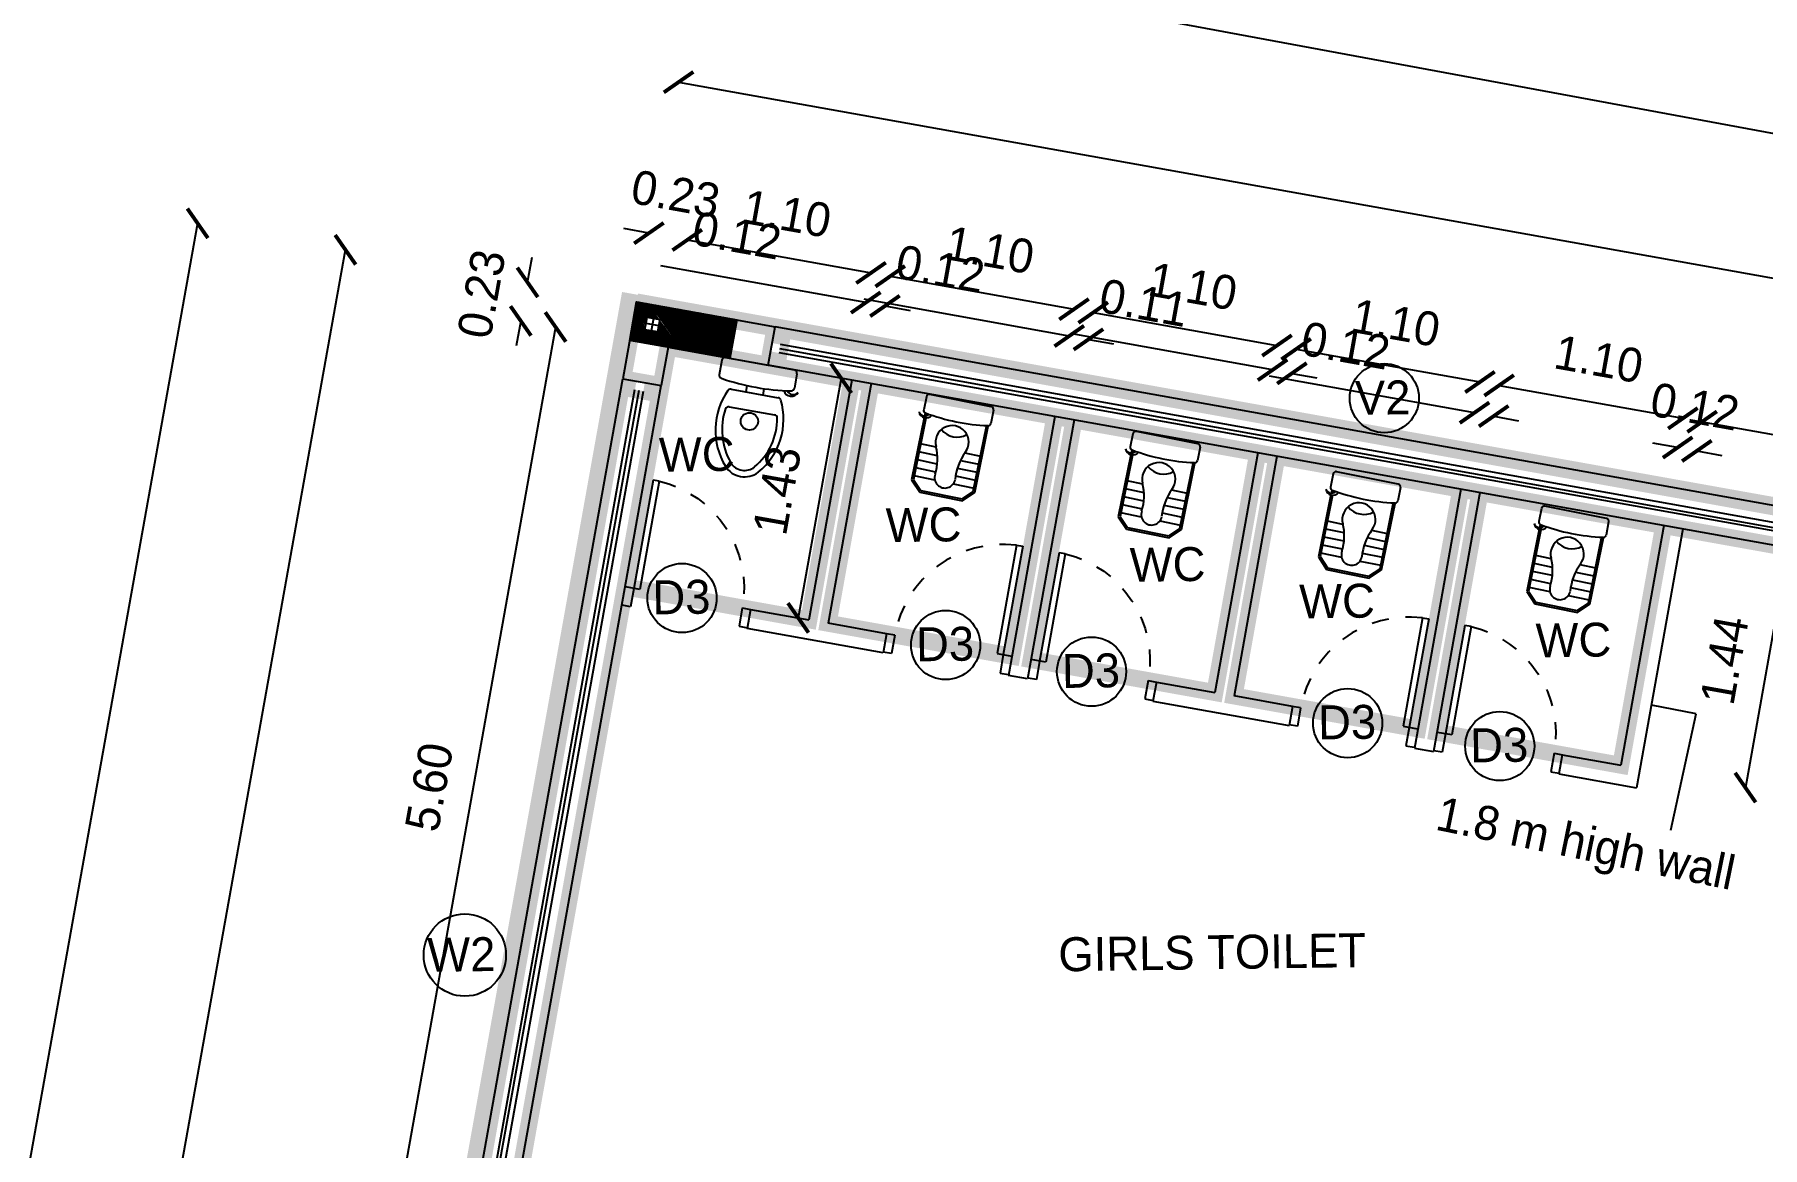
# Model space of a CAD drawing. Header units: metres. Extents: x 6101839 to 6102590, y -6659932 to -6659648.
# Drawn here: x 6102336.85 to 6102347.03, y -6659662.51 to -6659655.95 of the extents above; entities that cross this region are included whole.
import ezdxf

# ---------------------------------------------------------------- set-up
doc = ezdxf.new("R2010")
doc.units = ezdxf.units.M
doc.header["$LTSCALE"] = 500
doc.header["$MEASUREMENT"] = 0
doc.linetypes.add('DASHED2', pattern=[0.375, 0.25, -0.125])
doc.linetypes.add('HIDDEN', pattern=[0.375, 0.25, -0.125])
doc.layers.get('0').update_dxf_attribs({"linetype": 'CONTINUOUS'})
doc.layers.get('Defpoints').update_dxf_attribs({"linetype": 'CONTINUOUS'})
for name, color, linetype in [('above', 250, 'DASHED2'), ('Bldg', 44, 'CONTINUOUS'), ('BLK_1_FLR_2_CARPET_AREA', 25, 'CONTINUOUS'), ('BLK_1_FLR_2_SP_WC', 233, 'CONTINUOUS'), ('BLK_1_FLR_2_WATER_CLOSET', 213, 'CONTINUOUS'), ('BLK_1_LVL_2_BLDG_FOOT_PRINT', 1, 'CONTINUOUS'), ('COL', 2, 'CONTINUOUS'), ('DOORTEXT', 13, 'CONTINUOUS'), ('ED', 30, 'CONTINUOUS'), ('FURN', 156, 'CONTINUOUS'), ('FURN1', 252, 'CONTINUOUS'), ('FURNITURE', 252, 'CONTINUOUS'), ('HATCH', 15, 'CONTINUOUS'), ('TEXT', 4, 'CONTINUOUS'), ('TOILET', 8, 'CONTINUOUS'), ('W-SCH', 205, 'CONTINUOUS'), ('WALL TILE', 251, 'CONTINUOUS'), ('wall1', 125, 'CONTINUOUS'), ('WINDOWS', 252, 'CONTINUOUS')]:
    doc.layers.add(name, color=color, linetype=linetype)
doc.layers.add('BLK_1_FLR_2_BLT_UP_AREA', color=26, linetype='CONTINUOUS', plot=False)
doc.styles.add('RM', font='GOTHIC.TTF')
doc.styles.add('S2', font='GOTHIC.TTF')
doc.styles.add('USA TEXT', font='GOTHIC.TTF')
doc.dimstyles.new('1-100-ED', dxfattribs={"dimtxt": 0.2, "dimasz": 0.15, "dimexe": 0.18, "dimexo": 0.0625, "dimgap": 0.15, "dimtad": 1, "dimzin": 0, "dimdsep": 46, "dimtxsty": 'USA TEXT', "dimblk": 'ARCHTICK', "dimcen": 0.1, "dimse1": 1, "dimse2": 1, "dimclrd": 256, "dimclrt": 256, "dimadec": 0, "dimazin": 0, "dimtfac": 1, "dimtofl": 0, "dimtmove": 0, "dimatfit": 3, "dimldrblk": 'ARCHTICK', "dimfxl": 0.18, "dimtolj": 1, "dimtzin": 0, "dimarcsym": 0})

# ---------------------------------------------------------------- blocks, each defined once
blk = doc.blocks.new('PIO-DOOR 750')
at = {"layer": 'FURN1'}
for p, q in [((-110, -50), (-110, 0)), ((0, -50), (-110, -50)), ((0, -50), (0, 0)), ((-110, -700), (-110, -750)), ((0, -700), (-110, -700)), ((0, -663), (0, -750)), ((649, -663), (0, -663)), ((649, -700), (0, -700)), ((649, -663), (649, -700))]:
    blk.add_line(p, q, dxfattribs=at)
at = {"layer": 'FURN1', "linetype": 'HIDDEN', "ltscale": 0.5}
blk.add_arc((0, -700), 650, 3.3033, 90.0041, dxfattribs=at)
blk = doc.blocks.new('NEWCOL')
at = {"layer": 'HATCH'}
h = blk.add_hatch(dxfattribs=at)
h.set_pattern_fill('ANSI31', color=256, scale=3, angle=270, style=0)
h.set_pattern_definition([(315, (-629970.926, -258732.088), (6.73519209, 6.73519209), [])])
h.paths.add_polyline_path([(0, 115), (-115, 115), (-115, 0), (-37.5, 0), (-37.5, 37.5), (0, 37.5)])
h.paths.add_polyline_path([(115, 115), (0, 115), (0, 37.5), (37.5, 37.5), (37.5, 0), (115, 0)])
h.paths.add_polyline_path([(115, 0), (37.5, 0), (37.5, -37.5), (0, -37.5), (0, -485), (115, -485)])
h.paths.add_polyline_path([(0, -37.5), (-37.5, -37.5), (-37.5, 0), (-115, 0), (-115, -485), (0, -485)])
at = {"layer": 'COL'}
for p, q in [((0, -485), (0, 115)), ((-115, 0), (115, 0))]:
    blk.add_line(p, q, dxfattribs=at)
for points in [[(-115, -485), (115, -485), (115, 115), (-115, 115)], [(-37.5, -37.5), (37.5, -37.5), (37.5, 37.5), (-37.5, 37.5)]]:
    blk.add_lwpolyline(points, close=True, dxfattribs=at)
blk = doc.blocks.new('western closet')
at = {"layer": 'FURN1'}
for p, q in [((-223, 326), (-223, 239)), ((-204, 346), (207, 346)), ((226, 326), (226, 239)), ((-50, 167), (-50, 205)), ((52, 167), (52, 205)), ((-140, 167), (143, 167)), ((-132, 64), (139, 64))]:
    blk.add_line(p, q, dxfattribs=at)
blk.add_circle((0, 0), 51.1, dxfattribs=at)
for centre, radius, start, end in [((-204, 326), 19.2, 90, 180), ((207, 326), 19.2, 0, 90), ((-204, 239), 19.2, 180, 260.9535), ((1, 1530), 1326, 260.9535, 279.0465), ((209, 235), 46.9, 206.4939, 339.6192), ((219, 241), 40.7, 216.8012, 326.6625), ((207, 239), 19.2, 279.0465, 0), ((222, -14), 416, 155.874, 220.7704), ((-140, 148), 19.2, 90, 154.7899), ((-200, -23), 402, 319.2266, 26.511), ((143, 148), 19.2, 27.7076, 90), ((232, -10), 388, 171.2742, 220.0087), ((-132, 45), 19.2, 90, 170.7716), ((-210, -19), 374, 319.9991, 10.5384), ((139, 45), 19.2, 11.1661, 90), ((6, -195), 134, 222.6723, 317.3277), ((6, -195), 96.2, 222.6723, 317.3277)]:
    blk.add_arc(centre, radius, start, end, dxfattribs=at)
blk = doc.blocks.new('WC')
at = {"layer": 'FURN'}
for p, q in [((-202, 17), (-202, 96)), ((-185, 0), (185, 0)), ((202, 17), (202, 96))]:
    blk.add_line(p, q, dxfattribs=at)
for centre, major_axis, start_param, end_param in [((-185, 96), (17.2, 1.6), 1.633768, 3.046673), ((0, -1066), (1193, 0), 1.412905, 1.728687), ((187, 99), (42.2, 0.3), 0.348549, 2.672025), ((196, 94), (36.7, -0.3), 0.590762, 2.508204), ((185, 96), (17.2, -1.6), 0.09492, 1.507825), ((-185, 17), (17.1, 2.3), 3.009476, 4.580273), ((185, 17), (17.1, -2.3), -1.43868, 0.132116)]:
    blk.add_ellipse(centre, major_axis=major_axis, ratio=1, start_param=start_param, end_param=end_param, dxfattribs=at)
at = {"layer": 'TOILET'}
for p, q in [((-128, 576), (-190, 514)), ((-190, 514), (-190, 115)), ((-124, 566), (-180, 510)), ((-180, 510), (-180, 119)), ((128, 576), (-128, 576)), ((124, 566), (-124, 566)), ((180, 510), (124, 566)), ((190, 514), (128, 576)), ((180, 141), (180, 510)), ((190, 141), (190, 514)), ((-55, 489), (-180, 489)), ((-59, 441), (-180, 441)), ((55, 489), (180, 489)), ((59, 441), (180, 441)), ((-60, 393), (-180, 393)), ((-69, 345), (-180, 345)), ((60, 393), (180, 393)), ((69, 345), (180, 345)), ((-86, 297), (-180, 297)), ((86, 297), (180, 297)), ((-190, 115), (-188, 113)), ((-180, 119), (-176, 114)), ((176, 114), (180, 119)), ((180, 119), (180, 127)), ((188, 113), (190, 115)), ((190, 115), (190, 130))]:
    blk.add_line(p, q, dxfattribs=at)
for centre, radius, start, end in [((0, 463), 61.1, 352.8627, 180.2214), ((-392, 429), 333, 335.8715, 5.7927), ((347, 420), 288, 173.0841, 206.1539), ((0, 250), 98.1, 153.8461, 26.1539)]:
    blk.add_arc(centre, radius, start, end, dxfattribs=at)
at = {"layer": 'WALL TILE', "ltscale": 0.5}
blk.add_arc((0, 98), 119, 49.7236, 130.2764, dxfattribs=at)
blk = doc.blocks.new('_ArchTick')
at = {"color": 0, "linetype": 'ByBlock', "const_width": 0.15}
blk.add_lwpolyline([(-0.5, -0.5), (0.5, 0.5)], dxfattribs=at)
blk = doc.blocks.new('*D387')
at = {"layer": 'Defpoints', "color": 0, "transparency": 16777216}
for p in [(6102340.467, -6659657.124), (6102340.313, -6659657.982), (6102340.54, -6659658.022)]:
    blk.add_point(p, dxfattribs=at)
at = {"layer": 'ED', "lineweight": -2, "transparency": 16777216}
for p, q in [((6102340.467, -6659657.124), (6102340.319, -6659657.097)), ((6102340.693, -6659657.164), (6102340.841, -6659657.19))]:
    blk.add_line(p, q, dxfattribs=at)
at = {"layer": 'ED', "lineweight": -2, "transparency": 16777216, "xscale": 0.15, "yscale": 0.15, "zscale": 0.15}
for p, rotation in [((6102340.467, -6659657.124), 349.8449146597083), ((6102340.693, -6659657.164), 169.8449146597083)]:
    blk.add_blockref('_ArchTick', p, dxfattribs=dict(at, rotation=rotation))
at = {"layer": 'ED', "transparency": 16777216, "insert": (6102340.625, -6659656.893), "char_height": 0.2, "attachment_point": 5, "rotation": 349.8449, "style": 'USA TEXT'}
blk.add_mtext('\\A1;0.23', dxfattribs=at)
blk = doc.blocks.new('*D388')
at = {"layer": 'Defpoints', "color": 0, "transparency": 16777216}
for p in [(6102341.776, -6659657.358), (6102340.54, -6659658.022), (6102341.647, -6659658.077)]:
    blk.add_point(p, dxfattribs=at)
at = {"layer": 'ED', "lineweight": -2, "transparency": 16777216}
blk.add_line((6102340.693, -6659657.164), (6102341.776, -6659657.358), dxfattribs=at)
at = {"layer": 'ED', "lineweight": -2, "transparency": 16777216, "xscale": 0.15, "yscale": 0.15, "zscale": 0.15}
for p, rotation in [((6102340.693, -6659657.164), 169.8449079145142), ((6102341.776, -6659657.358), 349.8449079145142)]:
    blk.add_blockref('_ArchTick', p, dxfattribs=dict(at, rotation=rotation))
at = {"layer": 'ED', "transparency": 16777216, "insert": (6102341.28, -6659657.01), "char_height": 0.2, "attachment_point": 5, "rotation": 349.8449, "style": 'USA TEXT'}
blk.add_mtext('\\A1;1.10', dxfattribs=at)
blk = doc.blocks.new('*D389')
at = {"layer": 'Defpoints', "color": 0, "transparency": 16777216}
for p in [(6102341.858, -6659657.553), (6102341.647, -6659658.077), (6102341.753, -6659658.14)]:
    blk.add_point(p, dxfattribs=at)
at = {"layer": 'ED', "lineweight": -2, "transparency": 16777216}
for p, q in [((6102341.745, -6659657.533), (6102340.537, -6659657.316)), ((6102341.858, -6659657.553), (6102342.006, -6659657.579))]:
    blk.add_line(p, q, dxfattribs=at)
at = {"layer": 'ED', "lineweight": -2, "transparency": 16777216, "xscale": 0.15, "yscale": 0.15, "zscale": 0.15}
for p, rotation in [((6102341.745, -6659657.533), 349.8449079145142), ((6102341.858, -6659657.553), 169.8449079145142)]:
    blk.add_blockref('_ArchTick', p, dxfattribs=dict(at, rotation=rotation))
at = {"layer": 'ED', "transparency": 16777216, "insert": (6102340.986, -6659657.138), "char_height": 0.2, "attachment_point": 5, "rotation": 349.8449, "style": 'USA TEXT'}
blk.add_mtext('\\A1;0.12', dxfattribs=at)
blk = doc.blocks.new('*D390')
at = {"layer": 'Defpoints', "color": 0, "transparency": 16777216}
for p in [(6102342.972, -6659657.572), (6102341.753, -6659658.14), (6102342.859, -6659658.204)]:
    blk.add_point(p, dxfattribs=at)
at = {"layer": 'ED', "lineweight": -2, "transparency": 16777216}
blk.add_line((6102341.889, -6659657.378), (6102342.972, -6659657.572), dxfattribs=at)
at = {"layer": 'ED', "lineweight": -2, "transparency": 16777216, "xscale": 0.15, "yscale": 0.15, "zscale": 0.15}
for p, rotation in [((6102341.889, -6659657.378), 169.8449079145142), ((6102342.972, -6659657.572), 349.8449079145142)]:
    blk.add_blockref('_ArchTick', p, dxfattribs=dict(at, rotation=rotation))
at = {"layer": 'ED', "transparency": 16777216, "insert": (6102342.476, -6659657.224), "char_height": 0.2, "attachment_point": 5, "rotation": 349.8449, "style": 'USA TEXT'}
blk.add_mtext('\\A1;1.10', dxfattribs=at)
blk = doc.blocks.new('*D391')
at = {"layer": 'Defpoints', "color": 0, "transparency": 16777216}
for p in [(6102343.057, -6659657.75), (6102342.859, -6659658.204), (6102342.972, -6659658.225)]:
    blk.add_point(p, dxfattribs=at)
at = {"layer": 'ED', "lineweight": -2, "transparency": 16777216}
for p, q in [((6102342.944, -6659657.73), (6102341.736, -6659657.513)), ((6102343.057, -6659657.75), (6102343.205, -6659657.776))]:
    blk.add_line(p, q, dxfattribs=at)
at = {"layer": 'ED', "lineweight": -2, "transparency": 16777216, "xscale": 0.15, "yscale": 0.15, "zscale": 0.15}
for p, rotation in [((6102342.944, -6659657.73), 349.8449079145142), ((6102343.057, -6659657.75), 169.8449079145142)]:
    blk.add_blockref('_ArchTick', p, dxfattribs=dict(at, rotation=rotation))
at = {"layer": 'ED', "transparency": 16777216, "insert": (6102342.185, -6659657.335), "char_height": 0.2, "attachment_point": 5, "rotation": 349.8449, "style": 'USA TEXT'}
blk.add_mtext('\\A1;0.12', dxfattribs=at)
blk = doc.blocks.new('*D392')
at = {"layer": 'Defpoints', "color": 0, "transparency": 16777216}
for p in [(6102344.168, -6659657.786), (6102342.972, -6659658.225), (6102344.055, -6659658.418)]:
    blk.add_point(p, dxfattribs=at)
at = {"layer": 'ED', "lineweight": -2, "transparency": 16777216}
blk.add_line((6102343.085, -6659657.592), (6102344.168, -6659657.786), dxfattribs=at)
at = {"layer": 'ED', "lineweight": -2, "transparency": 16777216, "xscale": 0.15, "yscale": 0.15, "zscale": 0.15}
for p, rotation in [((6102343.085, -6659657.592), 169.8449079145142), ((6102344.168, -6659657.786), 349.8449079145142)]:
    blk.add_blockref('_ArchTick', p, dxfattribs=dict(at, rotation=rotation))
at = {"layer": 'ED', "transparency": 16777216, "insert": (6102343.672, -6659657.438), "char_height": 0.2, "attachment_point": 5, "rotation": 349.8449, "style": 'USA TEXT'}
blk.add_mtext('\\A1;1.10', dxfattribs=at)
blk = doc.blocks.new('*D393')
at = {"layer": 'Defpoints', "color": 0, "transparency": 16777216}
for p in [(6102344.256, -6659657.95), (6102344.055, -6659658.418), (6102344.168, -6659658.439)]:
    blk.add_point(p, dxfattribs=at)
at = {"layer": 'ED', "lineweight": -2, "transparency": 16777216}
for p, q in [((6102344.142, -6659657.93), (6102342.961, -6659657.718)), ((6102344.256, -6659657.95), (6102344.403, -6659657.976))]:
    blk.add_line(p, q, dxfattribs=at)
at = {"layer": 'ED', "lineweight": -2, "transparency": 16777216, "xscale": 0.15, "yscale": 0.15, "zscale": 0.15}
for p, rotation in [((6102344.142, -6659657.93), 349.8449079145142), ((6102344.256, -6659657.95), 169.8449079145142)]:
    blk.add_blockref('_ArchTick', p, dxfattribs=dict(at, rotation=rotation))
at = {"layer": 'ED', "transparency": 16777216, "insert": (6102343.384, -6659657.535), "char_height": 0.2, "attachment_point": 5, "rotation": 349.8449, "style": 'USA TEXT'}
blk.add_mtext('\\A1;0.11', dxfattribs=at)
blk = doc.blocks.new('*D394')
at = {"layer": 'Defpoints', "color": 0, "transparency": 16777216}
for p in [(6102345.364, -6659658.001), (6102344.168, -6659658.439), (6102345.251, -6659658.633)]:
    blk.add_point(p, dxfattribs=at)
at = {"layer": 'ED', "lineweight": -2, "transparency": 16777216}
blk.add_line((6102344.281, -6659657.807), (6102345.364, -6659658.001), dxfattribs=at)
at = {"layer": 'ED', "lineweight": -2, "transparency": 16777216, "xscale": 0.15, "yscale": 0.15, "zscale": 0.15}
for p, rotation in [((6102344.281, -6659657.807), 169.8449079145142), ((6102345.364, -6659658.001), 349.8449079145142)]:
    blk.add_blockref('_ArchTick', p, dxfattribs=dict(at, rotation=rotation))
at = {"layer": 'ED', "transparency": 16777216, "insert": (6102344.868, -6659657.653), "char_height": 0.2, "attachment_point": 5, "rotation": 349.8449, "style": 'USA TEXT'}
blk.add_mtext('\\A1;1.10', dxfattribs=at)
blk = doc.blocks.new('*D395')
at = {"layer": 'Defpoints', "color": 0, "transparency": 16777216}
for p in [(6102345.445, -6659658.202), (6102345.251, -6659658.633), (6102345.364, -6659658.653)]:
    blk.add_point(p, dxfattribs=at)
at = {"layer": 'ED', "lineweight": -2, "transparency": 16777216}
for p, q in [((6102345.332, -6659658.182), (6102344.124, -6659657.966)), ((6102345.445, -6659658.202), (6102345.592, -6659658.229))]:
    blk.add_line(p, q, dxfattribs=at)
at = {"layer": 'ED', "lineweight": -2, "transparency": 16777216, "xscale": 0.15, "yscale": 0.15, "zscale": 0.15}
for p, rotation in [((6102345.332, -6659658.182), 349.8449079145142), ((6102345.445, -6659658.202), 169.8449079145142)]:
    blk.add_blockref('_ArchTick', p, dxfattribs=dict(at, rotation=rotation))
at = {"layer": 'ED', "transparency": 16777216, "insert": (6102344.573, -6659657.787), "char_height": 0.2, "attachment_point": 5, "rotation": 349.8449, "style": 'USA TEXT'}
blk.add_mtext('\\A1;0.12', dxfattribs=at)
blk = doc.blocks.new('*D396')
at = {"layer": 'Defpoints', "color": 0, "transparency": 16777216}
for p in [(6102346.56, -6659658.215), (6102345.364, -6659658.653), (6102346.447, -6659658.847)]:
    blk.add_point(p, dxfattribs=at)
at = {"layer": 'ED', "lineweight": -2, "transparency": 16777216}
blk.add_line((6102345.477, -6659658.021), (6102346.56, -6659658.215), dxfattribs=at)
at = {"layer": 'ED', "lineweight": -2, "transparency": 16777216, "xscale": 0.15, "yscale": 0.15, "zscale": 0.15}
for p, rotation in [((6102345.477, -6659658.021), 169.8449079145142), ((6102346.56, -6659658.215), 349.8449079145142)]:
    blk.add_blockref('_ArchTick', p, dxfattribs=dict(at, rotation=rotation))
at = {"layer": 'ED', "transparency": 16777216, "insert": (6102346.064, -6659657.867), "char_height": 0.2, "attachment_point": 5, "rotation": 349.8449, "style": 'USA TEXT'}
blk.add_mtext('\\A1;1.10', dxfattribs=at)
blk = doc.blocks.new('*D397')
at = {"layer": 'Defpoints', "color": 0, "transparency": 16777216}
for p in [(6102346.642, -6659658.407), (6102346.447, -6659658.847), (6102346.56, -6659658.867)]:
    blk.add_point(p, dxfattribs=at)
at = {"layer": 'ED', "lineweight": -2, "transparency": 16777216}
for p, q in [((6102346.529, -6659658.387), (6102346.382, -6659658.361)), ((6102346.642, -6659658.407), (6102346.79, -6659658.434))]:
    blk.add_line(p, q, dxfattribs=at)
at = {"layer": 'ED', "lineweight": -2, "transparency": 16777216, "xscale": 0.15, "yscale": 0.15, "zscale": 0.15}
for p, rotation in [((6102346.529, -6659658.387), 349.8449079145142), ((6102346.642, -6659658.407), 169.8449079145142)]:
    blk.add_blockref('_ArchTick', p, dxfattribs=dict(at, rotation=rotation))
at = {"layer": 'ED', "transparency": 16777216, "insert": (6102346.631, -6659658.146), "char_height": 0.2, "attachment_point": 5, "rotation": 349.8449, "style": 'USA TEXT'}
blk.add_mtext('\\A1;0.12', dxfattribs=at)
blk = doc.blocks.new('*D398')
at = {"layer": 'Defpoints', "color": 0, "transparency": 16777216}
for p in [(6102348.642, -6659658.588), (6102346.56, -6659658.867), (6102348.529, -6659659.22)]:
    blk.add_point(p, dxfattribs=at)
at = {"layer": 'ED', "lineweight": -2, "transparency": 16777216}
blk.add_line((6102346.673, -6659658.235), (6102348.642, -6659658.588), dxfattribs=at)
at = {"layer": 'ED', "lineweight": -2, "transparency": 16777216, "xscale": 0.15, "yscale": 0.15, "zscale": 0.15}
for p, rotation in [((6102346.673, -6659658.235), 169.8449079145142), ((6102348.642, -6659658.588), 349.8449079145142)]:
    blk.add_blockref('_ArchTick', p, dxfattribs=dict(at, rotation=rotation))
at = {"layer": 'ED', "transparency": 16777216, "insert": (6102347.703, -6659658.16), "char_height": 0.2, "attachment_point": 5, "rotation": 349.8449, "style": 'USA TEXT'}
blk.add_mtext('\\A1;2.00', dxfattribs=at)
blk = doc.blocks.new('*D406')
at = {"layer": 'Defpoints', "color": 0, "transparency": 16777216}
for p in [(6102340.601, -6659656.46), (6102371.106, -6659661.692), (6102371.066, -6659661.918)]:
    blk.add_point(p, dxfattribs=at)
at = {"layer": 'ED', "lineweight": -2, "transparency": 16777216}
blk.add_line((6102340.642, -6659656.234), (6102371.106, -6659661.692), dxfattribs=at)
at = {"layer": 'ED', "lineweight": -2, "transparency": 16777216, "xscale": 0.15, "yscale": 0.15, "zscale": 0.15}
for p, rotation in [((6102340.642, -6659656.234), 169.8419334740562), ((6102371.106, -6659661.692), 349.8419334740562)]:
    blk.add_blockref('_ArchTick', p, dxfattribs=dict(at, rotation=rotation))
at = {"layer": 'ED', "transparency": 16777216, "insert": (6102355.919, -6659658.712), "char_height": 0.2, "attachment_point": 5, "rotation": 349.8419, "style": 'USA TEXT'}
blk.add_mtext('\\A1;30.95', dxfattribs=at)
blk = doc.blocks.new('*D407')
at = {"layer": 'Defpoints', "color": 0, "transparency": 16777216}
for p in [(6102339.712, -6659657.641), (6102341.211, -6659657.675), (6102341.171, -6659657.902)]:
    blk.add_point(p, dxfattribs=at)
at = {"layer": 'ED', "lineweight": -2, "transparency": 16777216}
for p, q in [((6102339.752, -6659657.414), (6102339.779, -6659657.266)), ((6102339.712, -6659657.641), (6102339.685, -6659657.788))]:
    blk.add_line(p, q, dxfattribs=at)
at = {"layer": 'ED', "lineweight": -2, "transparency": 16777216, "xscale": 0.15, "yscale": 0.15, "zscale": 0.15}
for p, rotation in [((6102339.752, -6659657.414), 259.844915034636), ((6102339.712, -6659657.641), 79.84491503463592)]:
    blk.add_blockref('_ArchTick', p, dxfattribs=dict(at, rotation=rotation))
at = {"layer": 'ED', "transparency": 16777216, "insert": (6102339.481, -6659657.482), "char_height": 0.2, "attachment_point": 5, "rotation": 79.8449, "style": 'USA TEXT'}
blk.add_mtext('\\A1;0.23', dxfattribs=at)
blk = doc.blocks.new('*D408')
at = {"layer": 'Defpoints', "color": 0, "transparency": 16777216}
for p in [(6102341.171, -6659657.902), (6102338.93, -6659663.188), (6102339.367, -6659663.267)]:
    blk.add_point(p, dxfattribs=at)
at = {"layer": 'ED', "lineweight": -2, "transparency": 16777216}
blk.add_line((6102339.917, -6659657.677), (6102338.93, -6659663.188), dxfattribs=at)
at = {"layer": 'ED', "lineweight": -2, "transparency": 16777216, "xscale": 0.15, "yscale": 0.15, "zscale": 0.15}
for p, rotation in [((6102339.917, -6659657.677), 79.84490791451411), ((6102338.93, -6659663.188), 259.8449079145141)]:
    blk.add_blockref('_ArchTick', p, dxfattribs=dict(at, rotation=rotation))
at = {"layer": 'ED', "transparency": 16777216, "insert": (6102339.173, -6659660.388), "char_height": 0.2, "attachment_point": 5, "rotation": 79.8449, "style": 'USA TEXT'}
blk.add_mtext('\\A1;5.60', dxfattribs=at)
blk = doc.blocks.new('*D419')
at = {"layer": 'Defpoints', "color": 0, "transparency": 16777216}
for p in [(6102338.679, -6659657.222), (6102340.394, -6659657.529), (6102337.739, -6659672.354)]:
    blk.add_point(p, dxfattribs=at)
at = {"layer": 'ED', "lineweight": -2, "transparency": 16777216}
blk.add_line((6102336.023, -6659672.047), (6102338.679, -6659657.222), dxfattribs=at)
at = {"layer": 'ED', "lineweight": -2, "transparency": 16777216, "xscale": 0.15, "yscale": 0.15, "zscale": 0.15}
for p, rotation in [((6102338.679, -6659657.222), 79.84491517258195), ((6102336.023, -6659672.047), 259.8449151725819)]:
    blk.add_blockref('_ArchTick', p, dxfattribs=dict(at, rotation=rotation))
at = {"layer": 'ED', "transparency": 16777216, "insert": (6102337.1, -6659664.59), "char_height": 0.2, "attachment_point": 5, "rotation": 79.8449, "style": 'USA TEXT'}
blk.add_mtext('\\A1;15.06', dxfattribs=at)
blk = doc.blocks.new('*D420')
at = {"layer": 'Defpoints', "color": 0, "transparency": 16777216}
for p in [(6102341.306, -6659657.692), (6102334.244, -6659676.97), (6102337.742, -6659677.596)]:
    blk.add_point(p, dxfattribs=at)
at = {"layer": 'ED', "lineweight": -2, "transparency": 16777216}
blk.add_line((6102337.808, -6659657.066), (6102334.244, -6659676.97), dxfattribs=at)
at = {"layer": 'ED', "lineweight": -2, "transparency": 16777216, "xscale": 0.15, "yscale": 0.15, "zscale": 0.15}
for p, rotation in [((6102337.808, -6659657.066), 79.847245461396), ((6102334.244, -6659676.97), 259.847245461396)]:
    blk.add_blockref('_ArchTick', p, dxfattribs=dict(at, rotation=rotation))
at = {"layer": 'ED', "transparency": 16777216, "insert": (6102335.775, -6659666.973), "char_height": 0.2, "attachment_point": 5, "rotation": 79.8472, "style": 'USA TEXT'}
blk.add_mtext('\\A1;20.22', dxfattribs=at)
blk = doc.blocks.new('*D461')
at = {"layer": 'Defpoints', "color": 0, "transparency": 16777216}
for p in [(6102346.447, -6659658.847), (6102346.194, -6659660.259), (6102346.928, -6659660.391)]:
    blk.add_point(p, dxfattribs=at)
at = {"layer": 'ED', "lineweight": -2, "transparency": 16777216}
blk.add_line((6102347.181, -6659658.978), (6102346.928, -6659660.391), dxfattribs=at)
at = {"layer": 'ED', "lineweight": -2, "transparency": 16777216, "xscale": 0.15, "yscale": 0.15, "zscale": 0.15}
for p, rotation in [((6102347.181, -6659658.978), 79.84491519823716), ((6102346.928, -6659660.391), 259.8449151982371)]:
    blk.add_blockref('_ArchTick', p, dxfattribs=dict(at, rotation=rotation))
at = {"layer": 'ED', "transparency": 16777216, "insert": (6102346.804, -6659659.64), "char_height": 0.2, "attachment_point": 5, "rotation": 79.8449, "style": 'USA TEXT'}
blk.add_mtext('\\A1;1.44', dxfattribs=at)
blk = doc.blocks.new('*D462')
at = {"layer": 'Defpoints', "color": 0, "transparency": 16777216}
for p in [(6102341.663, -6659657.99), (6102341.347, -6659659.391), (6102341.41, -6659659.403)]:
    blk.add_point(p, dxfattribs=at)
at = {"layer": 'ED', "lineweight": -2, "transparency": 16777216}
blk.add_line((6102341.6, -6659657.979), (6102341.347, -6659659.391), dxfattribs=at)
at = {"layer": 'ED', "lineweight": -2, "transparency": 16777216, "xscale": 0.15, "yscale": 0.15, "zscale": 0.15}
for p, rotation in [((6102341.6, -6659657.979), 79.84491519168088), ((6102341.347, -6659659.391), 259.8449151916809)]:
    blk.add_blockref('_ArchTick', p, dxfattribs=dict(at, rotation=rotation))
at = {"layer": 'ED', "transparency": 16777216, "insert": (6102341.223, -6659658.64), "char_height": 0.2, "attachment_point": 5, "rotation": 79.8449, "style": 'USA TEXT'}
blk.add_mtext('\\A1;1.43', dxfattribs=at)
blk = doc.blocks.new('*D475')
at = {"layer": 'Defpoints', "color": 0, "transparency": 16777216}
for p in [(6102340.229, -6659658.201), (6102399.505, -6659666.287), (6102398.976, -6659669.13)]:
    blk.add_point(p, dxfattribs=at)
at = {"layer": 'ED', "lineweight": -2, "transparency": 16777216}
blk.add_line((6102340.758, -6659655.358), (6102399.505, -6659666.287), dxfattribs=at)
at = {"layer": 'ED', "lineweight": -2, "transparency": 16777216, "xscale": 0.15, "yscale": 0.15, "zscale": 0.15}
for p, rotation in [((6102340.758, -6659655.358), 169.4613514165801), ((6102399.505, -6659666.287), 349.4613514165802)]:
    blk.add_blockref('_ArchTick', p, dxfattribs=dict(at, rotation=rotation))
at = {"layer": 'ED', "transparency": 16777216, "insert": (6102370.178, -6659660.572), "char_height": 0.2, "attachment_point": 5, "rotation": 349.4614, "style": 'USA TEXT'}
blk.add_mtext('\\A1;59.76', dxfattribs=at)

msp = doc.modelspace()

# ---------------------------------------------------------------- linework, layer by layer
at = {"layer": 'Bldg', "linetype": 'ByBlock'}
for p, q in [((6102341.66294, -6659657.99004), (6102341.40993, -6659659.40256)), ((6102341.77614, -6659658.01031), (6102341.52313, -6659659.42283)), ((6102342.85891, -6659658.20426), (6102342.58562, -6659659.72998)), ((6102342.9721, -6659658.22454), (6102342.69882, -6659659.75025)), ((6102344.05487, -6659658.41848), (6102343.80186, -6659659.831)), ((6102344.16807, -6659658.43876), (6102343.91506, -6659659.85128)), ((6102345.25084, -6659658.6327), (6102344.97755, -6659660.15842)), ((6102345.36404, -6659658.65298), (6102345.09075, -6659660.17869)), ((6102346.4468, -6659658.84692), (6102346.19379, -6659660.25944)), ((6102346.56, -6659658.8672), (6102346.28672, -6659660.39291)), ((6102341.06541, -6659659.34085), (6102341.04514, -6659659.45405)), ((6102341.06541, -6659659.34085), (6102341.40993, -6659659.40256)), ((6102341.86765, -6659659.48454), (6102341.52313, -6659659.42283)), ((6102341.84737, -6659659.59774), (6102341.04514, -6659659.45405)), ((6102341.86765, -6659659.48454), (6102341.84737, -6659659.59774)), ((6102342.69882, -6659659.75025), (6102342.58562, -6659659.72998)), ((6102343.45735, -6659659.76929), (6102343.43707, -6659659.88249)), ((6102343.45735, -6659659.76929), (6102343.80186, -6659659.831)), ((6102343.43707, -6659659.88249), (6102344.2393, -6659660.02618)), ((6102344.25958, -6659659.91298), (6102343.91506, -6659659.85128)), ((6102344.25958, -6659659.91298), (6102344.2393, -6659660.02618)), ((6102344.97755, -6659660.15842), (6102345.09075, -6659660.17869)), ((6102345.84928, -6659660.19773), (6102345.829, -6659660.31093)), ((6102345.84928, -6659660.19773), (6102346.19379, -6659660.25944)), ((6102345.829, -6659660.31093), (6102346.28672, -6659660.39291))]:
    msp.add_line(p, q, dxfattribs=at)
at = {"layer": 'BLK_1_FLR_2_BLT_UP_AREA', "color": 26, "linetype": 'Continuous', "const_width": 0.1}
for points in [[(6102367.30894, -6659682.89193), (6102347.39588, -6659679.32513), (6102348.21436, -6659674.75597), (6102346.04908, -6659674.36827), (6102346.04896, -6659674.36825), (6102345.23056, -6659678.93728), (6102336.14024, -6659677.30903), (6102337.0498, -6659672.23107), (6102339.21534, -6659672.61896), (6102339.64223, -6659670.23567), (6102338.16573, -6659669.9712), (6102338.89931, -6659665.87639), (6102340.37573, -6659666.14061), (6102340.80258, -6659663.75754), (6102339.32608, -6659663.49307), (6102340.39433, -6659657.52915)], [(6102340.39433, -6659657.52915), (6102348.79562, -6659659.03398), (6102347.82117, -6659664.47627), (6102349.98617, -6659664.8651), (6102350.96092, -6659659.42189), (6102370.87417, -6659662.98866), (6102369.89896, -6659668.43082), (6102372.06473, -6659668.81875), (6102372.65281, -6659665.53558), (6102376.74766, -6659666.26905), (6102376.15979, -6659669.55225), (6102378.32533, -6659669.94014), (6102379.2294, -6659664.89161), (6102399.14244, -6659668.45844), (6102398.02854, -6659674.67718), (6102401.11791, -6659674.67718)]]:
    msp.add_lwpolyline(points, dxfattribs=at)
at = {"layer": 'BLK_1_FLR_2_CARPET_AREA', "color": 15, "linetype": 'Continuous', "const_width": 0.1}
msp.add_lwpolyline([(6102340.58018, -6659657.7961), (6102348.52867, -6659659.21982), (6102347.54152, -6659664.73096), (6102346.75405, -6659664.58994), (6102346.7135, -6659664.8163), (6102345.5323, -6659664.60473), (6102345.57285, -6659664.37833), (6102339.59303, -6659663.30723)], close=True, dxfattribs=at)
at = {"layer": 'BLK_1_FLR_2_SP_WC', "linetype": 'Continuous', "const_width": 0.1}
msp.add_lwpolyline([(6102341.66295, -6659657.99004), (6102341.40994, -6659659.40256), (6102340.32717, -6659659.20861), (6102340.58018, -6659657.7961)], close=True, dxfattribs=at)
at = {"layer": 'BLK_1_FLR_2_WATER_CLOSET', "linetype": 'Continuous', "const_width": 0.1}
for points in [[(6102342.85891, -6659658.20426), (6102342.6059, -6659659.61678), (6102341.52313, -6659659.42284), (6102341.77614, -6659658.01032)], [(6102344.05488, -6659658.41848), (6102343.80187, -6659659.831), (6102342.7191, -6659659.63706), (6102342.97211, -6659658.22454)], [(6102345.25084, -6659658.6327), (6102344.99783, -6659660.04522), (6102343.91507, -6659659.85128), (6102344.16808, -6659658.43876)], [(6102346.44681, -6659658.84692), (6102346.1938, -6659660.25944), (6102345.11103, -6659660.0655), (6102345.36404, -6659658.65298)]]:
    msp.add_lwpolyline(points, close=True, dxfattribs=at)
at = {"layer": 'BLK_1_LVL_2_BLDG_FOOT_PRINT', "ltscale": 400, "const_width": 0.1}
msp.add_lwpolyline([(6102367.26391, -6659682.89137), (6102347.35084, -6659679.32457), (6102348.16932, -6659674.75541), (6102346.00404, -6659674.36771), (6102346.00392, -6659674.36769), (6102345.18552, -6659678.93672), (6102336.09521, -6659677.30847), (6102337.00476, -6659672.23051), (6102339.1703, -6659672.6184), (6102339.59719, -6659670.23511), (6102338.12069, -6659669.97064), (6102338.85427, -6659665.87583), (6102340.33069, -6659666.14005), (6102340.75754, -6659663.75698), (6102339.28104, -6659663.49251), (6102340.3493, -6659657.52859), (6102348.75058, -6659659.03341), (6102347.77613, -6659664.47571), (6102349.94113, -6659664.86453), (6102350.91588, -6659659.42133), (6102370.82913, -6659662.9881)], dxfattribs=at)
at = {"layer": 'ED', "linetype": 'ByBlock'}
for p, q in [((6102346.63753, -6659659.95726), (6102346.37395, -6659659.90593)), ((6102346.48968, -6659660.64245), (6102346.63753, -6659659.95726))]:
    msp.add_line(p, q, dxfattribs=at)
at = {"layer": 'FURN1', "const_width": 0.1}
for points in [[(6102341.19414, -6659657.772), (6102341.24333, -6659657.78081), (6102341.23448, -6659657.82999), (6102341.1853, -6659657.82115)], [(6102340.44312, -6659658.0053), (6102340.4343, -6659658.05449), (6102340.38512, -6659658.04564), (6102340.39397, -6659657.99646)]]:
    msp.add_lwpolyline(points, close=True, dxfattribs=at)
at = {"layer": 'FURNITURE', "color": 4, "linetype": 'ByBlock', "ltscale": 0.2}
for p, q in [((6102347.90656, -6659659.00638), (6102341.2389, -6659657.8054)), ((6102339.51484, -6659663.00877), (6102340.40971, -6659658.05006))]:
    msp.add_line(p, q, dxfattribs=at)
at = {"layer": 'FURNITURE', "linetype": 'ByBlock', "ltscale": 0.2}
for p, q in [((6102347.91215, -6659658.97532), (6102341.24332, -6659657.78081)), ((6102347.9033, -6659659.02451), (6102341.23448, -6659657.83)), ((6102339.49671, -6659663.00551), (6102340.38511, -6659658.04564)), ((6102339.5459, -6659663.01436), (6102340.43431, -6659658.05448))]:
    msp.add_line(p, q, dxfattribs=at)
at = {"layer": 'W-SCH'}
for centre, radius in [((6102344.80052, -6659658.09642), 0.20375), ((6102340.66226, -6659659.27425), 0.20375), ((6102342.2157, -6659659.55098), 0.20375), ((6102343.07546, -6659659.70794), 0.20375), ((6102344.58456, -6659660.01127), 0.20375), ((6102345.48083, -6659660.14654), 0.20375), ((6102339.3825, -6659661.37798), 0.24242)]:
    msp.add_circle(centre, radius, dxfattribs=at)
at = {"layer": 'wall1', "linetype": 'ByBlock'}
for p, q in [((6102340.39433, -6659657.52915), (6102340.31323, -6659657.98194)), ((6102340.39433, -6659657.52915), (6102341.21133, -6659657.67549)), ((6102341.17078, -6659657.90188), (6102341.21133, -6659657.67549)), ((6102340.58018, -6659657.7961), (6102340.53963, -6659658.02249)), ((6102340.58018, -6659657.7961), (6102341.17078, -6659657.90188)), ((6102340.31323, -6659657.98194), (6102340.53963, -6659658.02249))]:
    msp.add_line(p, q, dxfattribs=at)
at = {"layer": 'WINDOWS', "linetype": 'ByBlock'}
for p, q in [((6102347.97862, -6659658.88764), (6102341.21133, -6659657.67549)), ((6102347.93807, -6659659.11404), (6102341.17078, -6659657.90188)), ((6102339.40718, -6659663.04028), (6102340.31323, -6659657.98194)), ((6102339.63358, -6659663.08083), (6102340.53963, -6659658.02249))]:
    msp.add_line(p, q, dxfattribs=at)

# ---------------------------------------------------------------- block references
at = {"layer": 'above', "linetype": 'ByBlock', "xscale": 0.001, "yscale": 0.001, "zscale": 0.001, "rotation": 349.8433300157675}
msp.add_blockref('western closet', (6102341.05944, -6659658.233), dxfattribs=at)
at = {"layer": 'COL', "xscale": -0.001, "yscale": 0.001, "zscale": 0.001, "rotation": 79.84491514449368}
msp.add_blockref('NEWCOL', (6102340.48726, -6659657.66262), dxfattribs=at)
at = {"layer": 'ED', "xscale": 0.001, "yscale": 0.001, "zscale": 0.001, "rotation": 168.5435126303705}
for p in [(6102342.30346, -6659658.11102), (6102343.52087, -6659658.32908), (6102344.70028, -6659658.56623), (6102345.92784, -6659658.76902)]:
    msp.add_blockref('WC', p, dxfattribs=at)
at = {"layer": 'FURN1', "yscale": 0.001, "zscale": 0.001}
for p, xscale, rotation in [((6102341.06665, -6659659.34105), -0.001, 259.8465003256722), ((6102341.86642, -6659659.4843), 0.001, 79.84333001521776), ((6102343.45858, -6659659.76949), -0.001, 259.8465003256722), ((6102344.25835, -6659659.91274), 0.001, 79.84333001521776), ((6102345.85051, -6659660.19793), -0.001, 259.8465003256722)]:
    msp.add_blockref('PIO-DOOR 750', p, dxfattribs=dict(at, xscale=xscale, rotation=rotation))

# ---------------------------------------------------------------- texts
at = {"layer": 'DOORTEXT', "color": 3, "style": 'RM'}
for s, p in [('V2', (6102344.62894, -6659658.19544)), ('D3', (6102340.4893, -6659659.37063)), ('D3', (6102342.04274, -6659659.64736)), ('D3', (6102342.9025, -6659659.80432)), ('D3', (6102344.4116, -6659660.10765)), ('D3', (6102345.30787, -6659660.24291)), ('W2', (6102339.1627, -6659661.47751))]:
    msp.add_text(s, height=0.2, rotation=0.815488, dxfattribs=at).set_placement(p)
at = {"layer": 'TEXT', "color": 7, "style": 'S2'}
for s, rotation, p in [('WC', 0.815488, (6102340.52774, -6659658.53024)), ('WC', 0.815488, (6102341.86407, -6659658.94544)), ('WC', 0.815488, (6102343.30199, -6659659.1793)), ('WC', 0.815488, (6102344.30051, -6659659.39507)), ('WC', 0.815488, (6102345.69343, -6659659.62452)), ('1.8 m high wall', 348.44906, (6102345.09423, -6659660.63769)), ('GIRLS TOILET', 0.815488, (6102342.88114, -6659661.4743))]:
    msp.add_text(s, height=0.2, rotation=rotation, dxfattribs=at).set_placement(p)

# ---------------------------------------------------------------- dimensions: what is measured, and where the dimension line sits
at = {"layer": 'ED'}
for p1, p2, distance, picture, middle in [((6102340.22886, -6659658.2005), (6102398.97598, -6659669.12963), 2.89102, '*D475', (6102370.17783, -6659660.57209)), ((6102340.6012, -6659656.45966), (6102371.06588, -6659661.91811), 0.22969, '*D406', (6102355.91903, -6659658.71177)), ((6102341.30631, -6659657.6925), (6102337.742, -6659677.59625), -3.55354, '*D420', (6102335.77522, -6659666.97303)), ((6102337.73883, -6659672.35449), (6102340.39433, -6659657.52915), 1.74272, '*D419', (6102337.10013, -6659664.58959)), ((6102341.66294, -6659657.990039), (6102341.409931, -6659659.402558), -0.063625, '*D462', (6102341.222773, -6659658.640115)), ((6102346.4468, -6659658.84692), (6102346.19379, -6659660.25944), 0.7455, '*D461', (6102346.80369, -6659659.63976))]:
    dim = msp.add_aligned_dim(p1=p1, p2=p2, distance=distance, dimstyle='1-100-ED', dxfattribs=at)
    dim.commit()
    dim.dimension.update_dxf_attribs({"geometry": picture, "text_midpoint": middle})
for base, p1, p2, angle, picture, middle, dimtype in [((6102340.46699, -6659657.1235), (6102340.53963, -6659658.02249), (6102340.31323, -6659657.98194), 169.844915, '*D387', (6102340.58019, -6659657.14378), 161), ((6102341.858046805, -6659657.553033308), (6102341.647425009, -6659658.07665926), (6102341.752886034, -6659658.140132204), 349.844907915, '*D389', (6102340.941020203, -6659657.388776101), 160), ((6102343.0571214287, -6659657.7498984477), (6102342.8589050677, -6659658.20426651), (6102342.9721034924, -6659658.2245425228), 349.8449079145, '*D391', (6102342.1400948334, -6659657.5856412426), 160), ((6102339.71161, -6659657.64052), (6102341.21133, -6659657.67549), (6102341.17078, -6659657.90188), 259.844915, '*D407', (6102339.73189, -6659657.52732), 161), ((6102344.25561, -6659657.95004), (6102344.05487, -6659658.41848), (6102344.16807, -6659658.43876), 349.844908, '*D393', (6102343.33858, -6659657.78578), 160), ((6102345.44478, -6659658.20219), (6102345.25084, -6659658.6327), (6102345.36404, -6659658.65298), 349.844908, '*D395', (6102344.52775, -6659658.03793), 160), ((6102346.64237, -6659658.40737), (6102346.4468, -6659658.84692), (6102346.56, -6659658.8672), 349.844908, '*D397', (6102346.58577, -6659658.39723), 160)]:
    dim = msp.add_linear_dim(base=base, p1=p1, p2=p2, angle=angle, dimstyle='1-100-ED', dxfattribs=at)
    dim.commit()
    dim.dimension.update_dxf_attribs({"geometry": picture, "text_midpoint": middle, "dimtype": dimtype})
for base, p1, p2, angle, picture, middle in [((6102341.77615, -6659657.358), (6102340.53963, -6659658.02249), (6102341.64743, -6659658.07666), 349.844908, '*D388', (6102341.27974, -6659657.00999)), ((6102342.97212, -6659657.57222), (6102341.75289, -6659658.14013), (6102342.85891, -6659658.20427), 349.844908, '*D390', (6102342.4757, -6659657.22421)), ((6102344.16808, -6659657.78644), (6102342.9721, -6659658.22454), (6102344.05487, -6659658.41848), 349.844908, '*D392', (6102343.67166, -6659657.43843)), ((6102345.36405, -6659658.00066), (6102344.16807, -6659658.43876), (6102345.25084, -6659658.6327), 349.844908, '*D394', (6102344.86763, -6659657.65265)), ((6102338.93006, -6659663.18848), (6102341.17078, -6659657.90188), (6102339.3667, -6659663.26669), 79.844908, '*D408', (6102339.1726, -6659660.38795)), ((6102346.56002, -6659658.21488), (6102345.36404, -6659658.65298), (6102346.4468, -6659658.84692), 349.844908, '*D396', (6102346.0636, -6659657.86687)), ((6102348.64187, -6659658.58778), (6102346.56, -6659658.8672), (6102348.52866, -6659659.21982), 349.844908, '*D398', (6102347.70251, -6659658.16043))]:
    dim = msp.add_linear_dim(base=base, p1=p1, p2=p2, angle=angle, dimstyle='1-100-ED', dxfattribs=at)
    dim.commit()
    dim.dimension.update_dxf_attribs({"geometry": picture, "text_midpoint": middle})

doc.saveas('drawing.dxf')
